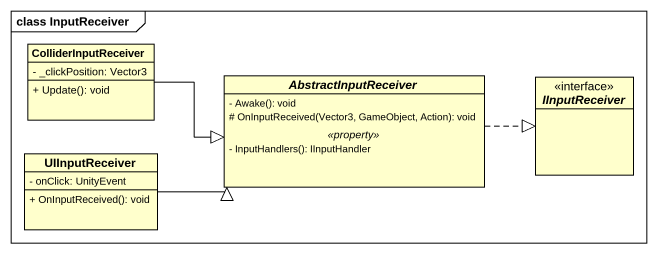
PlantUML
@startuml
mainframe class InputReceiver
hide circle
hide empty members
skinparam classAttributeIconSize 0
class ColliderInputReceiver {
  - _clickPosition: Vector3
  + Update(): void
}
abstract class AbstractInputReceiver {
  - Awake(): void
  # OnInputReceived(Vector3, GameObject, Action): void
  .. <<property>> ..
  - InputHandlers(): IInputHandler
}
interface IInputReceiver
class UIInputReceiver {
  - onClick: UnityEvent
  + OnInputReceived(): void
}
ColliderInputReceiver -right-|> AbstractInputReceiver
AbstractInputReceiver .right.|> IInputReceiver
UIInputReceiver -right-|> AbstractInputReceiver
@enduml
